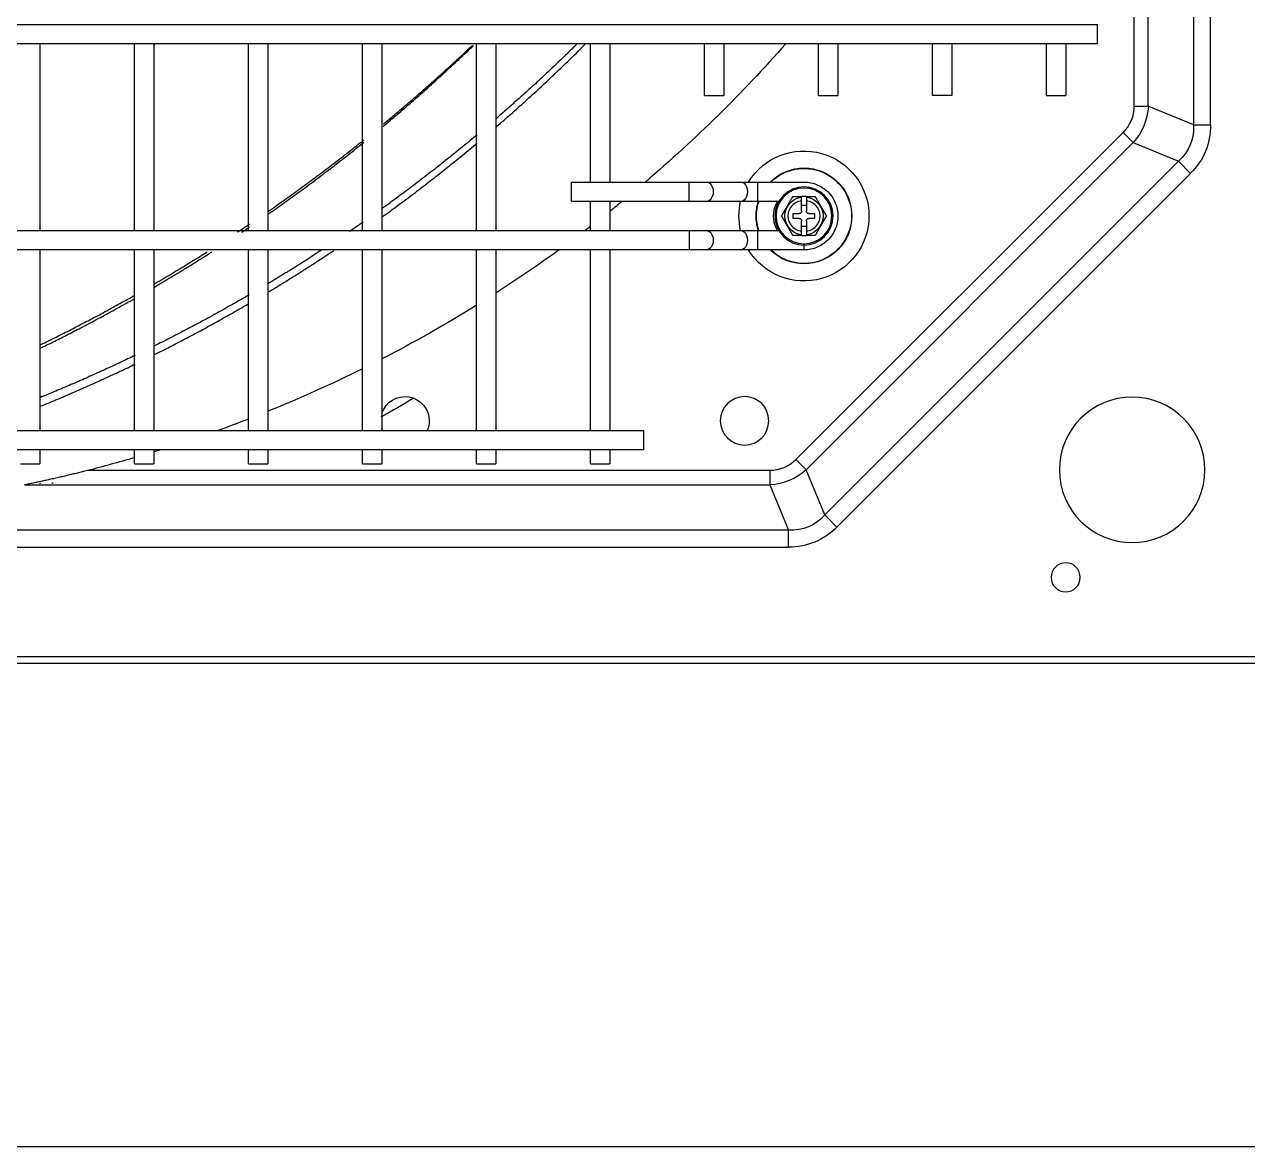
# Model space of a CAD drawing. Header units: millimetres. Extents: x 0 to 504600, y 0 to 118800.
# Drawn here: x 430685.8 to 430937.9, y 45578.4 to 45809.9 of the extents above; entities that cross this region are included whole.
import ezdxf

# ---------------------------------------------------------------- set-up
doc = ezdxf.new("R2010")
doc.units = ezdxf.units.MM
doc.header["$LTSCALE"] = 200
doc.layers.add('LG-AIRCON', color=240, linetype='Continuous')

# ---------------------------------------------------------------- blocks, each defined once
blk = doc.blocks.new('UXC')
at = {"layer": 'LG-AIRCON', "color": 0}
for p, q in [((-390.35, 762), (391.35, 762)), ((390.35, 760.7), (-390.35, 760.7)), ((-329.91, 738.07), (288.09, 738.07)), ((288.09, 738.07), (288.09, 734.54)), ((288.09, 734.54), (-329.91, 734.54)), ((284.23, 725.23), (288.09, 734.54)), ((295.59, 731.43), (298.09, 733.92)), ((298.09, 733.92), (370.99, 660.96)), ((295.59, 731.43), (291.73, 722.12)), ((368.48, 658.46), (295.59, 731.43)), ((130.61, 725.23), (284.23, 725.23)), ((284.23, 722.26), (284.23, 725.23)), ((284.23, 722.26), (143.59, 722.26)), ((289.63, 720.02), (291.73, 722.12)), ((291.73, 722.12), (359.18, 654.61)), ((129.8, 720.91), (133.8, 720.91)), ((133.8, 717.99), (133.8, 720.91)), ((153.3, 720.91), (153.3, 717.99)), ((153.3, 720.91), (157.3, 720.91)), ((157.3, 717.99), (157.3, 720.91)), ((176.8, 720.91), (176.8, 717.99)), ((176.8, 720.91), (180.8, 720.91)), ((180.8, 717.99), (180.8, 720.91)), ((200.3, 720.91), (200.3, 717.99)), ((200.3, 720.91), (204.3, 720.91)), ((204.3, 717.99), (204.3, 720.91)), ((223.8, 720.91), (223.8, 717.99)), ((223.8, 720.91), (227.8, 720.91)), ((227.8, 717.99), (227.8, 720.91)), ((247.3, 720.91), (247.3, 717.99)), ((247.3, 720.91), (251.3, 720.91)), ((251.3, 717.99), (251.3, 720.91)), ((357.08, 652.51), (289.63, 720.02)), ((258.31, 718), (-300.21, 718)), ((258.31, 718), (258.31, 716)), ((-300.21, 714), (258.31, 714)), ((133.8, 676.75), (133.8, 714)), ((153.3, 714), (153.3, 676.75)), ((157.3, 676.75), (157.3, 714)), ((176.8, 714), (176.8, 676.75)), ((180.8, 676.75), (180.8, 714)), ((200.3, 714), (200.3, 676.75)), ((204.3, 676.75), (204.3, 714)), ((223.8, 714), (223.8, 676.75)), ((227.8, 676.75), (227.8, 714)), ((247.3, 714), (247.3, 676.75)), ((251.3, 676.75), (251.3, 714)), ((258.31, 716), (258.31, 714)), ((267.64, 676.75), (-309.54, 676.75)), ((271.18, 676.75), (267.64, 676.75)), ((267.64, 672.75), (267.64, 676.75)), ((278.25, 676.75), (271.18, 676.75)), ((281.78, 676.75), (278.25, 676.75)), ((291.3, 676.75), (281.78, 676.75)), ((281.78, 676.75), (281.78, 672.75)), ((291.3, 675.66), (291.3, 676.75)), ((290.8, 673.75), (291.8, 673.75)), ((290.8, 673.64), (290.8, 672.96)), ((291.8, 672.96), (291.8, 673.64)), ((-309.54, 672.75), (267.64, 672.75)), ((133.8, 634.25), (133.8, 672.74)), ((153.3, 672.74), (153.3, 634.25)), ((157.3, 634.25), (157.3, 672.74)), ((176.8, 672.74), (176.8, 634.25)), ((180.8, 634.25), (180.8, 672.74)), ((200.3, 672.74), (200.3, 634.25)), ((204.3, 634.25), (204.3, 672.74)), ((223.8, 672.74), (223.8, 634.25)), ((227.8, 634.25), (227.8, 672.74)), ((247.3, 672.74), (247.3, 666.75)), ((251.3, 666.75), (251.3, 672.74)), ((267.64, 672.75), (271.18, 672.75)), ((271.18, 672.75), (278.25, 672.75)), ((278.25, 672.75), (281.78, 672.75)), ((281.78, 672.75), (286.11, 672.75)), ((290.8, 672.96), (290.8, 670.75)), ((291.8, 671.95), (290.8, 671.95)), ((291.8, 670.75), (291.8, 672.96)), ((289.1, 670.25), (289.1, 669.25)), ((290.3, 670.25), (289.1, 670.25)), ((289.1, 669.25), (290.3, 669.25)), ((290.8, 668.75), (290.8, 666.54)), ((291.8, 666.54), (291.8, 668.75)), ((293.5, 670.25), (292.3, 670.25)), ((292.3, 669.25), (293.5, 669.25)), ((293.5, 669.25), (293.5, 670.25)), ((267.64, 666.75), (243.35, 666.75)), ((243.35, 666.75), (243.35, 662.75)), ((271.18, 666.75), (267.64, 666.75)), ((267.64, 666.75), (267.64, 662.75)), ((278.25, 666.75), (271.18, 666.75)), ((281.78, 666.75), (278.25, 666.75)), ((286.11, 666.75), (281.78, 666.75)), ((281.78, 666.75), (281.78, 662.75)), ((290.8, 667.55), (291.8, 667.55)), ((290.8, 666.54), (290.8, 665.86)), ((291.8, 665.75), (290.8, 665.75)), ((291.8, 665.86), (291.8, 666.54)), ((243.35, 662.75), (267.64, 662.75)), ((247.3, 662.74), (247.3, 634.25)), ((251.3, 634.25), (251.3, 662.74)), ((267.64, 662.75), (271.18, 662.75)), ((271.18, 662.75), (278.25, 662.75)), ((278.25, 662.75), (281.78, 662.75)), ((281.78, 662.75), (291.3, 662.75)), ((368.48, 658.46), (370.99, 660.96)), ((359.18, 654.61), (368.48, 658.46)), ((357.08, 652.51), (359.18, 654.61)), ((371.59, 650.97), (362.28, 647.11)), ((371.59, 110.97), (371.59, 650.97)), ((371.59, 650.97), (375.12, 650.97)), ((375.12, 650.97), (375.12, 110.97)), ((359.31, 114.82), (359.31, 647.11)), ((359.31, 647.11), (362.28, 647.11)), ((362.28, 647.11), (362.28, 114.82)), ((270.8, 644.91), (270.8, 634.25)), ((270.8, 644.91), (274.8, 644.91)), ((274.8, 634.25), (274.8, 644.91)), ((294.3, 644.91), (294.3, 634.25)), ((294.3, 644.91), (298.3, 644.91)), ((298.3, 634.25), (298.3, 644.91)), ((317.8, 644.91), (317.8, 634.25)), ((321.8, 644.91), (317.8, 644.91)), ((321.8, 634.25), (321.8, 644.91)), ((341.3, 644.91), (341.3, 634.25)), ((341.3, 644.91), (345.3, 644.91)), ((345.3, 634.25), (345.3, 644.91)), ((351.81, 634.25), (-393.71, 634.25)), ((351.81, 634.25), (351.81, 632.25)), ((351.81, 632.25), (351.81, 630.25)), ((-393.71, 630.25), (351.81, 630.25))]:
    blk.add_line(p, q, dxfattribs=at)
for points in [[(143.59, 722.26), (143.33, 722.33), (143.07, 722.39), (142.81, 722.46), (142.55, 722.52), (142.29, 722.59), (142.03, 722.65), (141.77, 722.72), (141.51, 722.78), (141.25, 722.84), (140.99, 722.91), (140.73, 722.97), (140.47, 723.03), (140.21, 723.1), (139.95, 723.16), (139.69, 723.22), (139.43, 723.28), (139.17, 723.34), (138.91, 723.4), (138.65, 723.47), (138.39, 723.53), (138.13, 723.59), (137.87, 723.65), (137.61, 723.71), (137.35, 723.77), (137.09, 723.83), (136.83, 723.89), (136.57, 723.95), (136.31, 724), (136.05, 724.06), (135.79, 724.12), (135.53, 724.18), (135.27, 724.24), (135.01, 724.29), (134.75, 724.35), (134.49, 724.41), (134.23, 724.47), (133.97, 724.52), (133.71, 724.58), (133.45, 724.63), (133.19, 724.69), (132.93, 724.74), (132.68, 724.8), (132.42, 724.85), (132.16, 724.91), (131.9, 724.96), (131.64, 725.02), (131.38, 725.07), (131.13, 725.12), (130.87, 725.18), (130.61, 725.23)], [(133.88, 725.07), (133.84, 724.87)], [(136.27, 724.83), (136.28, 724.83), (136.28, 724.83), (136.29, 724.83), (136.29, 724.83), (136.3, 724.83), (136.3, 724.83), (136.31, 724.83), (136.31, 724.82), (136.32, 724.82), (136.32, 724.82), (136.32, 724.82), (136.33, 724.82), (136.33, 724.82), (136.34, 724.82), (136.34, 724.82), (136.35, 724.82), (136.35, 724.81), (136.36, 724.81), (136.36, 724.81), (136.37, 724.81), (136.37, 724.81), (136.38, 724.81), (136.38, 724.81), (136.39, 724.81), (136.39, 724.81), (136.39, 724.81), (136.4, 724.8), (136.4, 724.8), (136.41, 724.8), (136.41, 724.8), (136.42, 724.8), (136.42, 724.8), (136.43, 724.8), (136.43, 724.8), (136.44, 724.8), (136.44, 724.8), (136.45, 724.79), (136.45, 724.79), (136.45, 724.79), (136.46, 724.79), (136.46, 724.79), (136.47, 724.79), (136.47, 724.79), (136.48, 724.79), (136.48, 724.79), (136.49, 724.78), (136.49, 724.78), (136.5, 724.78), (136.5, 724.78), (136.51, 724.78)], [(133.9, 709.01), (134.29, 708.85), (134.69, 708.69), (135.08, 708.53), (135.48, 708.36), (135.87, 708.2), (136.27, 708.03), (136.66, 707.87), (137.05, 707.7), (137.45, 707.54), (137.84, 707.37), (138.23, 707.21), (138.63, 707.04), (139.02, 706.87), (139.41, 706.7), (139.81, 706.53), (140.2, 706.36), (140.59, 706.19), (140.98, 706.02), (141.37, 705.85), (141.77, 705.68), (142.16, 705.51), (142.55, 705.34), (142.94, 705.16), (143.33, 704.99), (143.72, 704.82), (144.11, 704.64), (144.5, 704.47), (144.89, 704.29), (145.28, 704.12), (145.67, 703.94), (146.06, 703.76), (146.45, 703.58), (146.84, 703.41), (147.23, 703.23), (147.62, 703.05), (148.01, 702.87), (148.4, 702.69), (148.78, 702.51), (149.17, 702.33), (149.56, 702.15), (149.95, 701.96), (150.34, 701.78), (150.72, 701.6), (151.11, 701.42), (151.5, 701.23), (151.89, 701.05), (152.27, 700.86), (152.66, 700.68), (153.05, 700.49), (153.43, 700.3)], [(153.43, 698.51), (153.04, 698.7), (152.65, 698.88), (152.27, 699.07), (151.88, 699.25), (151.49, 699.43), (151.11, 699.62), (150.72, 699.8), (150.33, 699.98), (149.94, 700.16), (149.56, 700.35), (149.17, 700.53), (148.78, 700.71), (148.39, 700.89), (148, 701.07), (147.61, 701.24), (147.22, 701.42), (146.84, 701.6), (146.45, 701.78), (146.06, 701.95), (145.67, 702.13), (145.28, 702.31), (144.89, 702.48), (144.5, 702.66), (144.11, 702.83), (143.72, 703), (143.32, 703.18), (142.93, 703.35), (142.54, 703.52), (142.15, 703.69), (141.76, 703.87), (141.37, 704.04), (140.98, 704.21), (140.58, 704.38), (140.19, 704.54), (139.8, 704.71), (139.41, 704.88), (139.02, 705.05), (138.62, 705.22), (138.23, 705.38), (137.84, 705.55), (137.44, 705.71), (137.05, 705.88), (136.66, 706.04), (136.26, 706.21), (135.87, 706.37), (135.47, 706.53), (135.08, 706.7), (134.68, 706.86), (134.29, 707.02), (133.9, 707.18)], [(134, 696.97), (134.31, 696.82), (134.61, 696.67), (134.92, 696.52), (135.24, 696.36), (135.56, 696.21), (135.88, 696.05), (136.2, 695.89), (136.53, 695.72), (136.86, 695.56), (137.2, 695.39), (137.54, 695.22), (137.88, 695.05), (138.23, 694.87), (138.57, 694.7), (138.93, 694.52), (139.28, 694.34), (139.64, 694.15), (140, 693.97), (140.37, 693.78), (140.74, 693.59), (141.11, 693.4), (141.49, 693.2), (141.86, 693.01), (142.25, 692.81), (142.63, 692.61), (143.02, 692.4), (143.41, 692.2), (143.81, 691.99), (144.21, 691.78), (144.61, 691.56), (145.01, 691.35), (145.42, 691.13), (145.83, 690.91), (146.25, 690.69), (146.67, 690.46), (147.09, 690.23), (147.51, 690), (147.94, 689.77), (148.37, 689.53), (148.8, 689.3), (149.24, 689.06), (149.68, 688.81), (150.13, 688.57), (150.57, 688.32), (151.02, 688.07), (151.48, 687.81), (151.93, 687.56), (152.39, 687.3), (152.85, 687.04), (153.32, 686.77)], [(134, 696.29), (134.39, 696.09), (134.78, 695.9), (135.17, 695.71), (135.57, 695.52), (135.96, 695.32), (136.35, 695.13), (136.74, 694.93), (137.13, 694.74), (137.52, 694.54), (137.91, 694.35), (138.3, 694.15), (138.69, 693.95), (139.08, 693.75), (139.47, 693.56), (139.86, 693.36), (140.25, 693.16), (140.63, 692.96), (141.02, 692.76), (141.41, 692.56), (141.8, 692.36), (142.19, 692.16), (142.57, 691.95), (142.96, 691.75), (143.35, 691.55), (143.73, 691.35), (144.12, 691.14), (144.5, 690.94), (144.89, 690.73), (145.28, 690.53), (145.66, 690.32), (146.05, 690.12), (146.43, 689.91), (146.81, 689.7), (147.2, 689.49), (147.58, 689.29), (147.97, 689.08), (148.35, 688.87), (148.73, 688.66), (149.12, 688.45), (149.5, 688.24), (149.88, 688.03), (150.26, 687.82), (150.64, 687.6), (151.03, 687.39), (151.41, 687.18), (151.79, 686.97), (152.17, 686.75), (152.55, 686.54), (152.93, 686.32), (153.31, 686.11)], [(176.92, 686.02), (176.54, 686.25), (176.16, 686.47), (175.78, 686.69), (175.39, 686.91), (175.01, 687.13), (174.62, 687.35), (174.24, 687.57), (173.85, 687.79), (173.47, 688.01), (173.08, 688.23), (172.7, 688.45), (172.31, 688.66), (171.93, 688.88), (171.54, 689.1), (171.15, 689.31), (170.76, 689.53), (170.38, 689.74), (169.99, 689.96), (169.6, 690.17), (169.21, 690.39), (168.82, 690.6), (168.43, 690.81), (168.04, 691.02), (167.65, 691.24), (167.26, 691.45), (166.87, 691.66), (166.48, 691.87), (166.09, 692.08), (165.69, 692.29), (165.3, 692.49), (164.91, 692.7), (164.52, 692.91), (164.13, 693.12), (163.73, 693.32), (163.34, 693.53), (162.95, 693.73), (162.55, 693.94), (162.16, 694.14), (161.77, 694.35), (161.37, 694.55), (160.98, 694.75), (160.59, 694.95), (160.19, 695.15), (159.8, 695.36), (159.4, 695.56), (159.01, 695.76), (158.61, 695.95), (158.22, 696.15), (157.82, 696.35), (157.43, 696.55)], [(157.44, 698.33), (157.83, 698.13), (158.23, 697.94), (158.62, 697.74), (159.02, 697.54), (159.41, 697.34), (159.8, 697.14), (160.2, 696.94), (160.59, 696.73), (160.99, 696.53), (161.38, 696.33), (161.77, 696.12), (162.17, 695.92), (162.56, 695.72), (162.95, 695.51), (163.34, 695.31), (163.74, 695.1), (164.13, 694.89), (164.52, 694.69), (164.91, 694.48), (165.3, 694.27), (165.69, 694.06), (166.08, 693.85), (166.48, 693.64), (166.87, 693.43), (167.26, 693.22), (167.65, 693.01), (168.04, 692.8), (168.43, 692.58), (168.82, 692.37), (169.21, 692.16), (169.59, 691.94), (169.98, 691.73), (170.37, 691.51), (170.76, 691.3), (171.15, 691.08), (171.53, 690.86), (171.92, 690.65), (172.31, 690.43), (172.69, 690.21), (173.08, 689.99), (173.46, 689.78), (173.85, 689.56), (174.23, 689.34), (174.62, 689.12), (175, 688.9), (175.39, 688.67), (175.77, 688.45), (176.15, 688.23), (176.53, 688.01), (176.92, 687.79)], [(157.39, 684.42), (157.61, 684.29), (157.84, 684.16), (158.06, 684.03), (158.29, 683.9), (158.51, 683.76), (158.74, 683.63), (158.96, 683.5), (159.19, 683.36), (159.42, 683.23), (159.65, 683.09), (159.87, 682.95), (160.1, 682.82), (160.33, 682.68), (160.56, 682.54), (160.79, 682.4), (161.03, 682.26), (161.26, 682.12), (161.49, 681.98), (161.72, 681.84), (161.96, 681.7), (162.19, 681.56), (162.43, 681.41), (162.66, 681.27), (162.9, 681.12), (163.14, 680.98), (163.38, 680.83), (163.61, 680.69), (163.85, 680.54), (164.09, 680.39), (164.33, 680.25), (164.57, 680.1), (164.81, 679.95), (165.05, 679.8), (165.3, 679.65), (165.54, 679.5), (165.78, 679.34), (166.03, 679.19), (166.27, 679.04), (166.51, 678.88), (166.76, 678.73), (167.01, 678.58), (167.25, 678.42), (167.5, 678.26), (167.75, 678.11), (168, 677.95), (168.24, 677.79), (168.49, 677.63), (168.74, 677.47), (168.99, 677.31), (169.25, 677.15)], [(157.4, 683.76), (157.62, 683.63), (157.84, 683.5), (158.06, 683.37), (158.28, 683.24), (158.5, 683.11), (158.72, 682.98), (158.94, 682.85), (159.15, 682.72), (159.37, 682.59), (159.59, 682.46), (159.81, 682.33), (160.03, 682.2), (160.25, 682.07), (160.47, 681.94), (160.68, 681.81), (160.9, 681.68), (161.12, 681.55), (161.34, 681.42), (161.56, 681.29), (161.77, 681.16), (161.99, 681.03), (162.21, 680.9), (162.43, 680.76), (162.64, 680.63), (162.86, 680.5), (163.08, 680.37), (163.3, 680.23), (163.51, 680.1), (163.73, 679.97), (163.95, 679.84), (164.16, 679.7), (164.38, 679.57), (164.6, 679.44), (164.81, 679.3), (165.03, 679.17), (165.25, 679.04), (165.46, 678.9), (165.68, 678.77), (165.89, 678.63), (166.11, 678.5), (166.33, 678.36), (166.54, 678.23), (166.76, 678.09), (166.97, 677.96), (167.19, 677.82), (167.4, 677.69), (167.62, 677.55), (167.83, 677.42), (168.05, 677.28), (168.26, 677.15)], [(180.92, 685.41), (181.2, 685.24), (181.47, 685.08), (181.74, 684.91), (182.02, 684.75), (182.29, 684.58), (182.56, 684.42), (182.83, 684.25), (183.1, 684.08), (183.38, 683.92), (183.65, 683.75), (183.92, 683.58), (184.19, 683.42), (184.46, 683.25), (184.73, 683.08), (185, 682.91), (185.27, 682.74), (185.54, 682.57), (185.81, 682.41), (186.08, 682.24), (186.35, 682.07), (186.62, 681.9), (186.89, 681.73), (187.16, 681.56), (187.43, 681.39), (187.7, 681.22), (187.97, 681.05), (188.23, 680.88), (188.5, 680.71), (188.77, 680.53), (189.04, 680.36), (189.31, 680.19), (189.57, 680.02), (189.84, 679.85), (190.11, 679.67), (190.38, 679.5), (190.64, 679.33), (190.91, 679.15), (191.17, 678.98), (191.44, 678.81), (191.71, 678.63), (191.97, 678.46), (192.24, 678.28), (192.5, 678.11), (192.77, 677.93), (193.03, 677.76), (193.3, 677.58), (193.56, 677.41), (193.83, 677.23), (194.09, 677.06), (194.36, 676.88)], [(191.82, 676.82), (191.6, 676.96), (191.39, 677.1), (191.17, 677.24), (190.96, 677.38), (190.74, 677.52), (190.53, 677.66), (190.31, 677.8), (190.1, 677.94), (189.88, 678.08), (189.66, 678.22), (189.45, 678.36), (189.23, 678.5), (189.01, 678.64), (188.8, 678.78), (188.58, 678.91), (188.36, 679.05), (188.15, 679.19), (187.93, 679.33), (187.71, 679.47), (187.5, 679.6), (187.28, 679.74), (187.06, 679.88), (186.84, 680.02), (186.63, 680.15), (186.41, 680.29), (186.19, 680.43), (185.97, 680.56), (185.75, 680.7), (185.54, 680.83), (185.32, 680.97), (185.1, 681.11), (184.88, 681.24), (184.66, 681.38), (184.44, 681.51), (184.22, 681.65), (184, 681.78), (183.78, 681.92), (183.57, 682.05), (183.35, 682.19), (183.13, 682.32), (182.91, 682.46), (182.69, 682.59), (182.47, 682.72), (182.25, 682.86), (182.03, 682.99), (181.81, 683.13), (181.59, 683.26), (181.37, 683.39), (181.14, 683.52), (180.92, 683.66)], [(288.99, 673.75), (288.98, 673.73), (288.96, 673.7), (288.93, 673.64), (288.89, 673.57), (288.85, 673.5), (288.8, 673.42), (288.76, 673.34), (288.71, 673.25), (288.66, 673.17), (288.61, 673.08), (288.56, 672.99), (288.51, 672.91), (288.46, 672.82), (288.4, 672.73), (288.35, 672.64), (288.3, 672.55), (288.25, 672.46), (288.2, 672.37), (288.15, 672.28), (288.1, 672.2), (288.04, 672.11), (287.99, 672.02), (287.94, 671.93), (287.89, 671.84), (287.84, 671.75), (287.79, 671.66), (287.73, 671.57), (287.68, 671.48), (287.63, 671.39), (287.58, 671.3), (287.53, 671.21), (287.48, 671.12), (287.42, 671.03), (287.37, 670.94), (287.32, 670.86), (287.27, 670.77), (287.22, 670.68), (287.17, 670.59), (287.12, 670.5), (287.07, 670.41), (287.02, 670.33), (286.97, 670.24), (286.92, 670.16), (286.87, 670.08), (286.83, 670), (286.78, 669.92), (286.75, 669.86), (286.71, 669.8), (286.69, 669.77), (286.68, 669.75)], [(290.8, 673.75), (290.76, 673.75), (290.72, 673.75), (290.68, 673.75), (290.64, 673.75), (290.59, 673.75), (290.55, 673.75), (290.51, 673.75), (290.47, 673.75), (290.43, 673.75), (290.39, 673.75), (290.35, 673.75), (290.3, 673.75), (290.26, 673.75), (290.22, 673.75), (290.18, 673.75), (290.14, 673.75), (290.1, 673.75), (290.06, 673.75), (290.01, 673.75), (289.97, 673.75), (289.93, 673.75), (289.89, 673.75), (289.85, 673.75), (289.81, 673.75), (289.77, 673.75), (289.73, 673.75), (289.69, 673.75), (289.65, 673.75), (289.61, 673.75), (289.57, 673.75), (289.53, 673.75), (289.49, 673.75), (289.45, 673.75), (289.41, 673.75), (289.37, 673.75), (289.33, 673.75), (289.3, 673.75), (289.26, 673.75), (289.23, 673.75), (289.19, 673.75), (289.16, 673.75), (289.13, 673.75), (289.1, 673.75), (289.08, 673.75), (289.05, 673.75), (289.03, 673.75), (289.02, 673.75), (289, 673.75), (289, 673.75), (288.99, 673.75)], [(290.8, 673.75), (290.8, 673.75), (290.8, 673.75), (290.8, 673.74), (290.8, 673.74), (290.8, 673.74), (290.8, 673.74), (290.8, 673.73), (290.8, 673.73), (290.8, 673.73), (290.8, 673.73), (290.8, 673.73), (290.8, 673.72), (290.8, 673.72), (290.8, 673.72), (290.8, 673.72), (290.8, 673.71), (290.8, 673.71), (290.8, 673.71), (290.8, 673.71), (290.8, 673.71), (290.8, 673.7), (290.8, 673.7), (290.8, 673.7), (290.8, 673.7), (290.8, 673.69), (290.8, 673.69), (290.8, 673.69), (290.8, 673.69), (290.8, 673.68), (290.8, 673.68), (290.8, 673.68), (290.8, 673.68), (290.8, 673.68), (290.8, 673.67), (290.8, 673.67), (290.8, 673.67), (290.8, 673.67), (290.8, 673.66), (290.8, 673.66), (290.8, 673.66), (290.8, 673.66), (290.8, 673.66), (290.8, 673.65), (290.8, 673.65), (290.8, 673.65), (290.8, 673.65), (290.8, 673.64), (290.8, 673.64), (290.8, 673.64), (290.8, 673.64)], [(293.61, 673.75), (293.61, 673.75), (293.6, 673.75), (293.59, 673.75), (293.57, 673.75), (293.55, 673.75), (293.53, 673.75), (293.5, 673.75), (293.47, 673.75), (293.44, 673.75), (293.41, 673.75), (293.38, 673.75), (293.34, 673.75), (293.3, 673.75), (293.27, 673.75), (293.23, 673.75), (293.19, 673.75), (293.15, 673.75), (293.11, 673.75), (293.08, 673.75), (293.04, 673.75), (293, 673.75), (292.95, 673.75), (292.91, 673.75), (292.87, 673.75), (292.83, 673.75), (292.79, 673.75), (292.75, 673.75), (292.71, 673.75), (292.67, 673.75), (292.63, 673.75), (292.59, 673.75), (292.55, 673.75), (292.5, 673.75), (292.46, 673.75), (292.42, 673.75), (292.38, 673.75), (292.34, 673.75), (292.3, 673.75), (292.26, 673.75), (292.22, 673.75), (292.17, 673.75), (292.13, 673.75), (292.09, 673.75), (292.05, 673.75), (292.01, 673.75), (291.97, 673.75), (291.93, 673.75), (291.89, 673.75), (291.84, 673.75), (291.8, 673.75)], [(291.8, 673.64), (291.8, 673.64), (291.8, 673.64), (291.8, 673.64), (291.8, 673.65), (291.8, 673.65), (291.8, 673.65), (291.8, 673.65), (291.8, 673.65), (291.8, 673.66), (291.8, 673.66), (291.8, 673.66), (291.8, 673.66), (291.8, 673.67), (291.8, 673.67), (291.8, 673.67), (291.8, 673.67), (291.8, 673.68), (291.8, 673.68), (291.8, 673.68), (291.8, 673.68), (291.8, 673.68), (291.8, 673.69), (291.8, 673.69), (291.8, 673.69), (291.8, 673.69), (291.8, 673.7), (291.8, 673.7), (291.8, 673.7), (291.8, 673.7), (291.8, 673.7), (291.8, 673.71), (291.8, 673.71), (291.8, 673.71), (291.8, 673.71), (291.8, 673.72), (291.8, 673.72), (291.8, 673.72), (291.8, 673.72), (291.8, 673.73), (291.8, 673.73), (291.8, 673.73), (291.8, 673.73), (291.8, 673.73), (291.8, 673.74), (291.8, 673.74), (291.8, 673.74), (291.8, 673.74), (291.8, 673.75), (291.8, 673.75), (291.8, 673.75)], [(295.92, 669.75), (295.91, 669.77), (295.89, 669.8), (295.86, 669.86), (295.82, 669.93), (295.78, 670), (295.73, 670.08), (295.68, 670.16), (295.64, 670.25), (295.59, 670.33), (295.54, 670.42), (295.49, 670.51), (295.43, 670.59), (295.38, 670.68), (295.33, 670.77), (295.28, 670.86), (295.23, 670.95), (295.18, 671.04), (295.13, 671.13), (295.08, 671.22), (295.02, 671.3), (294.97, 671.39), (294.92, 671.48), (294.87, 671.57), (294.82, 671.66), (294.77, 671.75), (294.71, 671.84), (294.66, 671.93), (294.61, 672.02), (294.56, 672.11), (294.51, 672.2), (294.46, 672.29), (294.4, 672.38), (294.35, 672.47), (294.3, 672.56), (294.25, 672.64), (294.2, 672.73), (294.15, 672.82), (294.1, 672.91), (294.05, 673), (294, 673.09), (293.95, 673.17), (293.9, 673.26), (293.85, 673.34), (293.8, 673.42), (293.75, 673.5), (293.71, 673.58), (293.67, 673.64), (293.64, 673.7), (293.62, 673.73), (293.61, 673.75)], [(174.51, 673.1), (174.56, 673.06), (174.61, 673.03), (174.66, 673), (174.71, 672.96), (174.76, 672.93), (174.81, 672.9), (174.86, 672.86), (174.91, 672.83), (174.96, 672.8), (175.01, 672.77), (175.06, 672.73), (175.11, 672.7), (175.16, 672.67), (175.21, 672.63), (175.26, 672.6), (175.31, 672.57), (175.36, 672.53), (175.41, 672.5), (175.46, 672.47), (175.51, 672.43), (175.56, 672.4), (175.61, 672.37), (175.66, 672.33), (175.71, 672.3), (175.76, 672.27), (175.81, 672.23), (175.86, 672.2), (175.91, 672.17), (175.95, 672.13), (176, 672.1), (176.05, 672.07), (176.1, 672.03), (176.15, 672), (176.2, 671.97), (176.25, 671.94), (176.3, 671.9), (176.35, 671.87), (176.4, 671.84), (176.45, 671.8), (176.5, 671.77), (176.55, 671.74), (176.6, 671.7), (176.65, 671.67), (176.7, 671.64), (176.75, 671.6), (176.8, 671.57), (176.85, 671.53), (176.9, 671.5), (176.95, 671.47), (177, 671.43)], [(175.44, 673.09), (175.47, 673.07), (175.5, 673.05), (175.53, 673.03), (175.57, 673), (175.6, 672.98), (175.63, 672.96), (175.66, 672.94), (175.69, 672.92), (175.72, 672.9), (175.75, 672.88), (175.78, 672.86), (175.81, 672.84), (175.85, 672.82), (175.88, 672.79), (175.91, 672.77), (175.94, 672.75), (175.97, 672.73), (176, 672.71), (176.03, 672.69), (176.06, 672.67), (176.1, 672.65), (176.13, 672.63), (176.16, 672.61), (176.19, 672.58), (176.22, 672.56), (176.25, 672.54), (176.28, 672.52), (176.31, 672.5), (176.35, 672.48), (176.38, 672.46), (176.41, 672.44), (176.44, 672.42), (176.47, 672.39), (176.5, 672.37), (176.53, 672.35), (176.57, 672.33), (176.6, 672.31), (176.63, 672.29), (176.66, 672.27), (176.69, 672.25), (176.72, 672.22), (176.75, 672.2), (176.78, 672.18), (176.82, 672.16), (176.85, 672.14), (176.88, 672.12), (176.91, 672.1), (176.94, 672.07), (176.97, 672.05), (177, 672.03)], [(200.45, 670.99), (200.39, 671.03), (200.33, 671.07), (200.28, 671.11), (200.22, 671.15), (200.16, 671.18), (200.11, 671.22), (200.05, 671.26), (199.99, 671.3), (199.94, 671.34), (199.88, 671.38), (199.83, 671.42), (199.77, 671.46), (199.71, 671.5), (199.66, 671.54), (199.6, 671.58), (199.54, 671.62), (199.49, 671.66), (199.43, 671.7), (199.37, 671.73), (199.32, 671.77), (199.26, 671.81), (199.2, 671.85), (199.15, 671.89), (199.09, 671.93), (199.03, 671.97), (198.98, 672.01), (198.92, 672.05), (198.86, 672.09), (198.81, 672.13), (198.75, 672.16), (198.69, 672.2), (198.64, 672.24), (198.58, 672.28), (198.52, 672.32), (198.47, 672.36), (198.41, 672.4), (198.35, 672.44), (198.3, 672.48), (198.24, 672.52), (198.18, 672.55), (198.13, 672.59), (198.07, 672.63), (198.01, 672.67), (197.96, 672.71), (197.9, 672.75), (197.84, 672.79), (197.79, 672.83), (197.73, 672.87), (197.67, 672.91), (197.62, 672.94)], [(180.91, 668.75), (181.31, 668.47), (181.72, 668.19), (182.12, 667.91), (182.52, 667.63), (182.92, 667.34), (183.32, 667.06), (183.72, 666.78), (184.12, 666.49), (184.52, 666.21), (184.92, 665.92), (185.32, 665.64), (185.72, 665.35), (186.12, 665.06), (186.52, 664.77), (186.92, 664.49), (187.31, 664.2), (187.71, 663.91), (188.11, 663.62), (188.5, 663.33), (188.9, 663.04), (189.29, 662.74), (189.69, 662.45), (190.08, 662.16), (190.48, 661.87), (190.87, 661.57), (191.26, 661.28), (191.65, 660.98), (192.05, 660.69), (192.44, 660.39), (192.83, 660.1), (193.22, 659.8), (193.61, 659.5), (194, 659.2), (194.39, 658.9), (194.78, 658.6), (195.17, 658.31), (195.56, 658.01), (195.95, 657.7), (196.34, 657.4), (196.72, 657.1), (197.11, 656.8), (197.5, 656.5), (197.88, 656.19), (198.27, 655.89), (198.65, 655.59), (199.04, 655.28), (199.42, 654.97), (199.81, 654.67), (200.19, 654.36), (200.57, 654.06)], [(180.92, 669.34), (181.29, 669.07), (181.67, 668.81), (182.04, 668.55), (182.42, 668.28), (182.79, 668.02), (183.17, 667.75), (183.55, 667.48), (183.93, 667.21), (184.31, 666.93), (184.69, 666.66), (185.07, 666.39), (185.46, 666.11), (185.84, 665.83), (186.22, 665.55), (186.61, 665.27), (186.99, 664.99), (187.38, 664.71), (187.77, 664.42), (188.16, 664.13), (188.55, 663.85), (188.94, 663.56), (189.33, 663.27), (189.72, 662.97), (190.11, 662.68), (190.51, 662.39), (190.9, 662.09), (191.3, 661.79), (191.69, 661.49), (192.09, 661.19), (192.49, 660.89), (192.89, 660.58), (193.28, 660.28), (193.68, 659.97), (194.08, 659.66), (194.49, 659.35), (194.89, 659.04), (195.29, 658.73), (195.69, 658.41), (196.1, 658.1), (196.5, 657.78), (196.91, 657.46), (197.31, 657.14), (197.72, 656.82), (198.13, 656.5), (198.54, 656.17), (198.95, 655.84), (199.36, 655.52), (199.77, 655.19), (200.18, 654.85), (200.59, 654.52)], [(204.42, 669.89), (204.82, 669.6), (205.23, 669.31), (205.63, 669.02), (206.03, 668.73), (206.43, 668.43), (206.82, 668.14), (207.22, 667.85), (207.62, 667.55), (208.02, 667.26), (208.42, 666.96), (208.81, 666.67), (209.21, 666.37), (209.61, 666.08), (210, 665.78), (210.4, 665.48), (210.79, 665.18), (211.19, 664.88), (211.58, 664.58), (211.97, 664.28), (212.37, 663.98), (212.76, 663.68), (213.15, 663.38), (213.54, 663.08), (213.93, 662.77), (214.32, 662.47), (214.71, 662.17), (215.1, 661.86), (215.49, 661.56), (215.88, 661.25), (216.27, 660.94), (216.66, 660.64), (217.05, 660.33), (217.43, 660.02), (217.82, 659.71), (218.21, 659.4), (218.59, 659.09), (218.98, 658.78), (219.36, 658.47), (219.75, 658.16), (220.13, 657.85), (220.52, 657.54), (220.9, 657.22), (221.28, 656.91), (221.67, 656.6), (222.05, 656.28), (222.43, 655.96), (222.81, 655.65), (223.19, 655.33), (223.57, 655.01), (223.95, 654.7)], [(223.94, 652.99), (223.56, 653.31), (223.18, 653.62), (222.8, 653.94), (222.42, 654.26), (222.04, 654.57), (221.66, 654.89), (221.27, 655.2), (220.89, 655.51), (220.51, 655.83), (220.13, 656.14), (219.74, 656.45), (219.36, 656.76), (218.97, 657.07), (218.59, 657.38), (218.2, 657.69), (217.82, 658), (217.43, 658.31), (217.04, 658.62), (216.65, 658.92), (216.27, 659.23), (215.88, 659.54), (215.49, 659.84), (215.1, 660.15), (214.71, 660.45), (214.32, 660.75), (213.93, 661.06), (213.54, 661.36), (213.15, 661.66), (212.76, 661.96), (212.36, 662.26), (211.97, 662.56), (211.58, 662.86), (211.18, 663.16), (210.79, 663.46), (210.4, 663.76), (210, 664.06), (209.61, 664.35), (209.21, 664.65), (208.81, 664.95), (208.42, 665.24), (208.02, 665.54), (207.62, 665.83), (207.23, 666.12), (206.83, 666.42), (206.43, 666.71), (206.03, 667), (205.63, 667.29), (205.23, 667.58), (204.83, 667.87), (204.43, 668.16)], [(286.68, 669.75), (286.69, 669.73), (286.71, 669.7), (286.75, 669.64), (286.78, 669.57), (286.83, 669.5), (286.87, 669.42), (286.92, 669.34), (286.97, 669.25), (287.02, 669.17), (287.07, 669.08), (287.12, 668.99), (287.17, 668.91), (287.22, 668.82), (287.27, 668.73), (287.32, 668.64), (287.37, 668.55), (287.43, 668.46), (287.48, 668.37), (287.53, 668.28), (287.58, 668.2), (287.63, 668.11), (287.68, 668.02), (287.74, 667.93), (287.79, 667.84), (287.84, 667.75), (287.89, 667.66), (287.94, 667.57), (287.99, 667.48), (288.05, 667.39), (288.1, 667.3), (288.15, 667.21), (288.2, 667.12), (288.25, 667.03), (288.3, 666.94), (288.35, 666.86), (288.41, 666.77), (288.46, 666.68), (288.51, 666.59), (288.56, 666.5), (288.61, 666.41), (288.66, 666.33), (288.71, 666.24), (288.76, 666.16), (288.8, 666.08), (288.85, 666), (288.89, 665.92), (288.93, 665.86), (288.96, 665.8), (288.98, 665.77), (288.99, 665.75)], [(293.61, 665.75), (293.62, 665.77), (293.64, 665.8), (293.67, 665.86), (293.71, 665.93), (293.76, 666), (293.8, 666.08), (293.85, 666.16), (293.9, 666.25), (293.95, 666.33), (294, 666.42), (294.05, 666.51), (294.1, 666.59), (294.15, 666.68), (294.2, 666.77), (294.25, 666.86), (294.3, 666.95), (294.35, 667.04), (294.41, 667.13), (294.46, 667.22), (294.51, 667.3), (294.56, 667.39), (294.61, 667.48), (294.66, 667.57), (294.72, 667.66), (294.77, 667.75), (294.82, 667.84), (294.87, 667.93), (294.92, 668.02), (294.97, 668.11), (295.03, 668.2), (295.08, 668.29), (295.13, 668.38), (295.18, 668.47), (295.23, 668.56), (295.28, 668.64), (295.33, 668.73), (295.39, 668.82), (295.44, 668.91), (295.49, 669), (295.54, 669.09), (295.59, 669.17), (295.64, 669.26), (295.69, 669.34), (295.73, 669.42), (295.78, 669.5), (295.82, 669.58), (295.86, 669.64), (295.89, 669.7), (295.91, 669.73), (295.92, 669.75)], [(288.99, 665.75), (289, 665.75), (289, 665.75), (289.02, 665.75), (289.03, 665.75), (289.05, 665.75), (289.08, 665.75), (289.1, 665.75), (289.13, 665.75), (289.16, 665.75), (289.2, 665.75), (289.23, 665.75), (289.26, 665.75), (289.3, 665.75), (289.34, 665.75), (289.37, 665.75), (289.41, 665.75), (289.45, 665.75), (289.49, 665.75), (289.53, 665.75), (289.57, 665.75), (289.61, 665.75), (289.65, 665.75), (289.69, 665.75), (289.73, 665.75), (289.77, 665.75), (289.81, 665.75), (289.85, 665.75), (289.89, 665.75), (289.94, 665.75), (289.98, 665.75), (290.02, 665.75), (290.06, 665.75), (290.1, 665.75), (290.14, 665.75), (290.18, 665.75), (290.22, 665.75), (290.26, 665.75), (290.31, 665.75), (290.35, 665.75), (290.39, 665.75), (290.43, 665.75), (290.47, 665.75), (290.51, 665.75), (290.55, 665.75), (290.6, 665.75), (290.64, 665.75), (290.68, 665.75), (290.72, 665.75), (290.76, 665.75), (290.8, 665.75)], [(290.8, 665.86), (290.8, 665.86), (290.8, 665.86), (290.8, 665.86), (290.8, 665.85), (290.8, 665.85), (290.8, 665.85), (290.8, 665.85), (290.8, 665.85), (290.8, 665.84), (290.8, 665.84), (290.8, 665.84), (290.8, 665.84), (290.8, 665.83), (290.8, 665.83), (290.8, 665.83), (290.8, 665.83), (290.8, 665.82), (290.8, 665.82), (290.8, 665.82), (290.8, 665.82), (290.8, 665.82), (290.8, 665.81), (290.8, 665.81), (290.8, 665.81), (290.8, 665.81), (290.8, 665.8), (290.8, 665.8), (290.8, 665.8), (290.8, 665.8), (290.8, 665.8), (290.8, 665.79), (290.8, 665.79), (290.8, 665.79), (290.8, 665.79), (290.8, 665.78), (290.8, 665.78), (290.8, 665.78), (290.8, 665.78), (290.8, 665.77), (290.8, 665.77), (290.8, 665.77), (290.8, 665.77), (290.8, 665.77), (290.8, 665.76), (290.8, 665.76), (290.8, 665.76), (290.8, 665.76), (290.8, 665.75), (290.8, 665.75), (290.8, 665.75)], [(291.8, 665.75), (291.8, 665.75), (291.8, 665.75), (291.8, 665.76), (291.8, 665.76), (291.8, 665.76), (291.8, 665.76), (291.8, 665.77), (291.8, 665.77), (291.8, 665.77), (291.8, 665.77), (291.8, 665.77), (291.8, 665.78), (291.8, 665.78), (291.8, 665.78), (291.8, 665.78), (291.8, 665.79), (291.8, 665.79), (291.8, 665.79), (291.8, 665.79), (291.8, 665.8), (291.8, 665.8), (291.8, 665.8), (291.8, 665.8), (291.8, 665.8), (291.8, 665.81), (291.8, 665.81), (291.8, 665.81), (291.8, 665.81), (291.8, 665.82), (291.8, 665.82), (291.8, 665.82), (291.8, 665.82), (291.8, 665.82), (291.8, 665.83), (291.8, 665.83), (291.8, 665.83), (291.8, 665.83), (291.8, 665.84), (291.8, 665.84), (291.8, 665.84), (291.8, 665.84), (291.8, 665.85), (291.8, 665.85), (291.8, 665.85), (291.8, 665.85), (291.8, 665.85), (291.8, 665.86), (291.8, 665.86), (291.8, 665.86), (291.8, 665.86)], [(291.8, 665.75), (291.84, 665.75), (291.89, 665.75), (291.93, 665.75), (291.97, 665.75), (292.01, 665.75), (292.05, 665.75), (292.09, 665.75), (292.13, 665.75), (292.18, 665.75), (292.22, 665.75), (292.26, 665.75), (292.3, 665.75), (292.34, 665.75), (292.38, 665.75), (292.43, 665.75), (292.47, 665.75), (292.51, 665.75), (292.55, 665.75), (292.59, 665.75), (292.63, 665.75), (292.67, 665.75), (292.71, 665.75), (292.76, 665.75), (292.8, 665.75), (292.84, 665.75), (292.88, 665.75), (292.92, 665.75), (292.96, 665.75), (293, 665.75), (293.04, 665.75), (293.08, 665.75), (293.12, 665.75), (293.16, 665.75), (293.19, 665.75), (293.23, 665.75), (293.27, 665.75), (293.31, 665.75), (293.34, 665.75), (293.38, 665.75), (293.41, 665.75), (293.44, 665.75), (293.47, 665.75), (293.5, 665.75), (293.53, 665.75), (293.55, 665.75), (293.57, 665.75), (293.59, 665.75), (293.6, 665.75), (293.61, 665.75), (293.61, 665.75)], [(204.55, 651.27), (204.91, 650.96), (205.28, 650.66), (205.64, 650.35), (206, 650.05), (206.37, 649.74), (206.73, 649.43), (207.1, 649.12), (207.46, 648.81), (207.83, 648.49), (208.2, 648.18), (208.57, 647.87), (208.93, 647.55), (209.3, 647.23), (209.67, 646.91), (210.04, 646.59), (210.41, 646.27), (210.78, 645.95), (211.15, 645.62), (211.52, 645.3), (211.89, 644.97), (212.26, 644.64), (212.63, 644.31), (213, 643.98), (213.38, 643.65), (213.75, 643.32), (214.12, 642.98), (214.5, 642.65), (214.87, 642.31), (215.24, 641.97), (215.62, 641.63), (215.99, 641.29), (216.37, 640.95), (216.74, 640.61), (217.12, 640.26), (217.5, 639.92), (217.87, 639.57), (218.25, 639.22), (218.63, 638.87), (219, 638.52), (219.38, 638.17), (219.76, 637.81), (220.14, 637.46), (220.52, 637.1), (220.9, 636.74), (221.28, 636.38), (221.66, 636.02), (222.04, 635.66), (222.42, 635.3), (222.8, 634.93), (223.18, 634.56)], [(204.6, 650.78), (204.98, 650.47), (205.36, 650.15), (205.74, 649.84), (206.11, 649.53), (206.49, 649.21), (206.86, 648.9), (207.24, 648.58), (207.61, 648.27), (207.99, 647.95), (208.36, 647.63), (208.73, 647.32), (209.11, 647), (209.48, 646.68), (209.85, 646.36), (210.22, 646.04), (210.59, 645.72), (210.96, 645.4), (211.34, 645.08), (211.7, 644.76), (212.07, 644.44), (212.44, 644.12), (212.81, 643.8), (213.18, 643.47), (213.55, 643.15), (213.92, 642.83), (214.28, 642.5), (214.65, 642.18), (215.01, 641.85), (215.38, 641.53), (215.75, 641.2), (216.11, 640.87), (216.47, 640.54), (216.84, 640.22), (217.2, 639.89), (217.56, 639.56), (217.93, 639.23), (218.29, 638.9), (218.65, 638.57), (219.01, 638.24), (219.37, 637.91), (219.73, 637.58), (220.09, 637.24), (220.45, 636.91), (220.81, 636.58), (221.17, 636.24), (221.52, 635.91), (221.88, 635.57), (222.24, 635.24), (222.59, 634.9), (222.95, 634.56)], [(227.89, 651.34), (228.27, 651.02), (228.65, 650.69), (229.02, 650.37), (229.4, 650.04), (229.77, 649.71), (230.14, 649.38), (230.52, 649.06), (230.89, 648.73), (231.26, 648.4), (231.63, 648.07), (232.01, 647.74), (232.38, 647.4), (232.75, 647.07), (233.12, 646.74), (233.49, 646.41), (233.86, 646.07), (234.23, 645.74), (234.6, 645.4), (234.96, 645.07), (235.33, 644.73), (235.7, 644.39), (236.06, 644.06), (236.43, 643.72), (236.8, 643.38), (237.16, 643.04), (237.53, 642.7), (237.89, 642.36), (238.26, 642.02), (238.62, 641.68), (238.98, 641.34), (239.35, 641), (239.71, 640.65), (240.07, 640.31), (240.43, 639.96), (240.79, 639.62), (241.15, 639.27), (241.51, 638.93), (241.87, 638.58), (242.23, 638.23), (242.59, 637.89), (242.95, 637.54), (243.31, 637.19), (243.66, 636.84), (244.02, 636.49), (244.38, 636.14), (244.73, 635.79), (245.09, 635.44), (245.44, 635.08), (245.8, 634.73), (246.15, 634.38)], [(244.39, 634.39), (244.07, 634.71), (243.75, 635.02), (243.43, 635.34), (243.11, 635.65), (242.78, 635.97), (242.46, 636.28), (242.14, 636.6), (241.81, 636.91), (241.49, 637.22), (241.16, 637.53), (240.84, 637.85), (240.51, 638.16), (240.19, 638.47), (239.86, 638.78), (239.54, 639.09), (239.21, 639.4), (238.88, 639.71), (238.55, 640.01), (238.23, 640.32), (237.9, 640.63), (237.57, 640.94), (237.24, 641.24), (236.91, 641.55), (236.58, 641.86), (236.25, 642.16), (235.92, 642.47), (235.59, 642.77), (235.26, 643.07), (234.93, 643.38), (234.6, 643.68), (234.26, 643.98), (233.93, 644.28), (233.6, 644.58), (233.26, 644.89), (232.93, 645.19), (232.6, 645.49), (232.26, 645.78), (231.93, 646.08), (231.59, 646.38), (231.26, 646.68), (230.92, 646.98), (230.59, 647.27), (230.25, 647.57), (229.91, 647.87), (229.58, 648.16), (229.24, 648.46), (228.9, 648.75), (228.56, 649.05), (228.22, 649.34), (227.88, 649.63)]]:
    blk.add_lwpolyline(points, dxfattribs=at)
for centre, radius in [((345.25, 744.3), 3), ((358.94, 722.11), 15), ((279.05, 712), 5), ((291.3, 669.75), 6), ((291.3, 669.75), 5.75)]:
    blk.add_circle(centre, radius, dxfattribs=at)
for centre, radius, start, end in [((73.55, 446), 285, 73.7495, 75.7741), ((73.55, 446), 285, 72.6283, 72.9101), ((73.55, 446), 285, 68.7591, 70.11), ((209.05, 712), 5, 156.4142, 161.8087), ((209.05, 712), 5, 0, 23.5912), ((106, 537), 200, 58.3893, 60.6266), ((209.05, 712), 5, 198.1911, 0), ((73.55, 446), 285, 63.5934, 67.8936), ((73.55, 446), 285, 58.1839, 62.6912), ((73.55, 446), 285, 54.0613, 57.2319), ((291.3, 669.75), 13.4, 0, 148.5169), ((291.3, 669.75), 9.87, 225.1912, 134.8087), ((291.3, 669.75), 9.8, 0, 134.3925), ((291.3, 669.75), 7, 0, 90), ((291.3, 669.75), 3.92, 97.3304, 262.6696), ((291.3, 669.75), 3.92, 277.3304, 82.6696), ((73.55, 446), 285, 52.4357, 52.7127), ((291.3, 669.75), 13.4, 167.0682, 192.9319), ((291.3, 669.75), 9.87, 162.2981, 180), ((291.3, 669.75), 9.8, 162.1688, 197.8313), ((291.3, 669.75), 6.26, 151.3688, 208.6314), ((291.3, 669.75), 3.25, 98.8499, 261.1501), ((290.3, 670.75), 0.5, 270, 0), ((291.3, 669.75), 3.25, 278.8499, 81.1501), ((292.3, 670.75), 0.5, 180, 270), ((73.55, 446), 285, 50.7651, 51.4139), ((291.3, 669.75), 13.4, 211.4831, 0), ((291.3, 669.75), 9.87, 180, 197.7019), ((291.3, 669.75), 9.8, 225.6075, 0), ((290.3, 668.75), 0.5, 0, 90), ((291.3, 669.75), 7, 270, 0), ((292.3, 668.75), 0.5, 90, 180), ((73.55, 446), 285, 41.3395, 49.5101), ((167.82, 638), 11, 197.1057, 199.9295)]:
    blk.add_arc(centre, radius, start, end, dxfattribs=at)
for centre, major_axis, ratio, start_param, end_param in [((282.23, 709.79), (11.29, 27.23), 0.678562, 6.009009, 6.557362), ((282.23, 709.79), (9.99, 24.09), 0.575125, 6.009009, 6.557362), ((281.06, 706.99), (7.19, 17.34), 0.799319, 6.009009, 6.557362), ((281.06, 706.99), (6.09, 14.7), 0.678562, 6.009009, 6.557362), ((271.18, 674.75), (0, -2), 0.707107, 0, 3.141596), ((278.25, 674.75), (0, -2), 0.707107, 0, 3.141596), ((271.18, 664.75), (0, 2), 0.707107, 3.141589, 6.283185), ((278.25, 664.75), (0, 2), 0.707107, 3.141589, 6.283185), ((346.84, 645.11), (27.23, 11.27), 0.678635, 6.009333, 6.557037), ((346.84, 645.11), (24.1, 9.97), 0.575203, 6.009333, 6.557037), ((344.04, 643.95), (17.34, 7.18), 0.799379, 6.009333, 6.557037), ((344.04, 643.95), (14.7, 6.09), 0.678635, 6.009333, 6.557037)]:
    blk.add_ellipse(centre, major_axis=major_axis, ratio=ratio, start_param=start_param, end_param=end_param, dxfattribs=at)
blk = doc.blocks.new('UXB+UXC')
at = {"layer": 'LG-AIRCON', "color": 0}
blk.add_blockref('UXC', (0, 0), dxfattribs=at)

msp = doc.modelspace()

# ---------------------------------------------------------------- linework, layer by layer
at = {"layer": 'LG-AIRCON', "color": 8}
msp.add_lwpolyline([(430024.22, 45578.42), (433104.22, 45578.42), (433104.22, 46538.42), (430024.22, 46538.42)], close=True, dxfattribs=at)

# ---------------------------------------------------------------- block references
at = {"layer": 'LG-AIRCON', "color": 142, "xscale": -1, "rotation": 180}
msp.add_blockref('UXB+UXC', (430555.17, 46440.12), dxfattribs=at)

doc.saveas('drawing.dxf')
